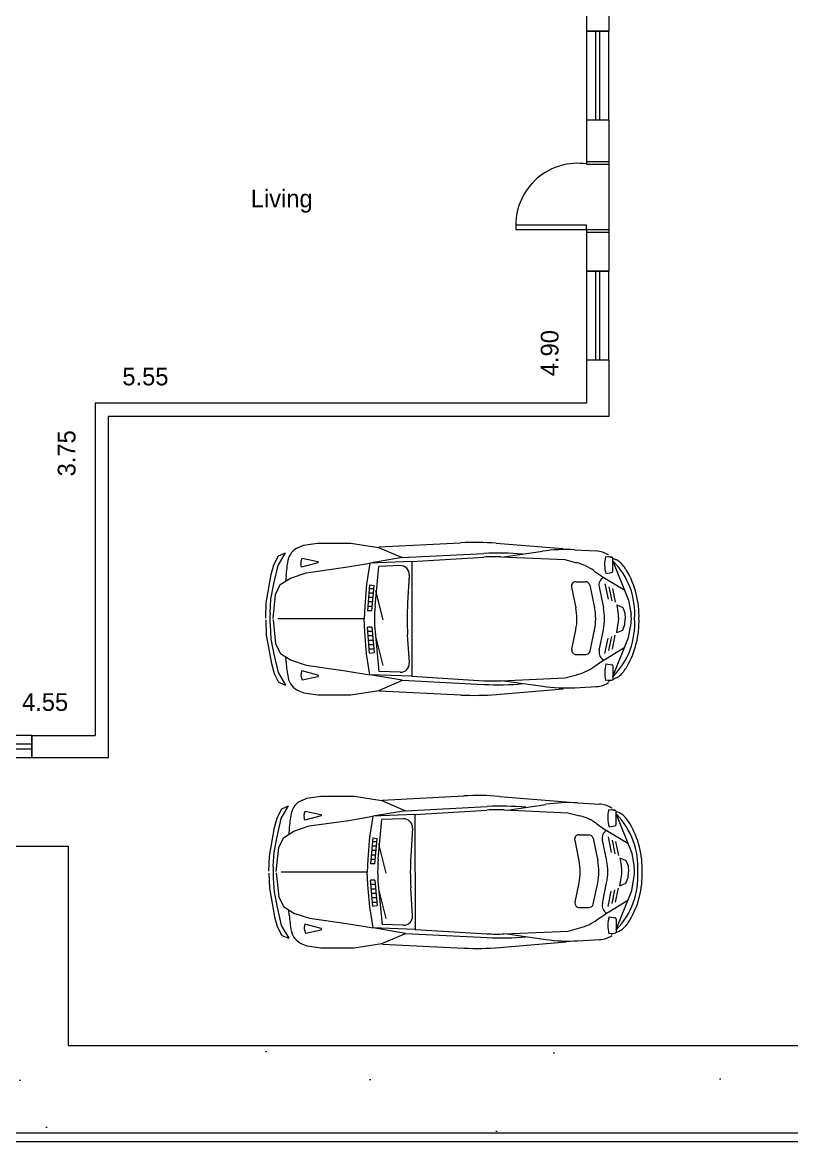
# Model space of a CAD drawing. Extents: x 0 to 46.6, y 0 to 34.7.
# Drawn here: x 21.77 to 30.46, y 0 to 12.63 of the extents above; entities that cross this region are included whole.
import ezdxf

# ---------------------------------------------------------------- set-up
doc = ezdxf.new("R2010")
doc.units = 0
doc.layers.get('0').update_dxf_attribs({"linetype": 'CONTINUOUS'})
doc.layers.get('DEFPOINTS').update_dxf_attribs({"linetype": 'CONTINUOUS'})
for name, color, linetype in [('BLOCO', 5, 'CONTINUOUS'), ('BLOCOS', 5, 'CONTINUOUS'), ('CINZA', 8, 'CONTINUOUS'), ('HACHURA', 1, 'CONTINUOUS'), ('JARDIM', 3, 'CONTINUOUS'), ('PAREDE', 7, 'CONTINUOUS')]:
    doc.layers.add(name, color=color, linetype=linetype)
doc.styles.add('PADRÃO', font='', dxfattribs={"height": 0.2})
doc.styles.get('PADRÃO').set_extended_font_data('AvantGarde Bk BT')
doc.dimstyles.new('PADRÃOS', dxfattribs={"dimtxt": 0.15, "dimasz": 0.1, "dimexe": 1.25, "dimexo": 0.625, "dimgap": 0.1, "dimtad": 0, "dimjust": 1, "dimzin": 1, "dimdsep": 46, "dimtxsty": 'PADRÃO', "dimcen": 2.5, "dimse1": 1, "dimse2": 1, "dimsd1": 1, "dimsd2": 1, "dimclrt": 1, "dimadec": 0, "dimazin": 0, "dimtfac": 1, "dimtdec": 4, "dimtmove": 0, "dimatfit": 3, "dimfxl": 1, "dimtolj": 1, "dimtzin": 0, "dimarcsym": 0})

# ---------------------------------------------------------------- blocks, each defined once
blk = doc.blocks.new('J1')
at = {"layer": 'BLOCO'}
for p, q in [((0, 0.25), (0, 0)), ((1, 0.25), (0, 0.25)), ((1, 0.15), (0, 0.15)), ((1, 0), (1, 0.25)), ((0, 0.1), (1, 0.1)), ((0, 0), (1, 0))]:
    blk.add_line(p, q, dxfattribs=at)
blk = doc.blocks.new('P80E25')
at = {"layer": 'BLOCO', "ltscale": 0.015}
for p, q in [((0.03, 0.25), (0, 0.25)), ((0, 0.25), (0, 0)), ((0.03, 0.25), (0.03, 0)), ((0.8, 0.25), (0.77, 0.25)), ((0.77, 0.25), (0.77, 0)), ((0.8, 0.25), (0.8, 0)), ((0.8, 0), (0, 0))]:
    blk.add_line(p, q, dxfattribs=at)
at = {"layer": 'BLOCO'}
blk.add_lwpolyline([(0.03, 0.25), (0.08, 0.25), (0.08, 1.05), (0.03, 1.05)], close=True, dxfattribs=at)
at = {"layer": 'BLOCO', "ltscale": 0.015}
blk.add_arc((0.08, 0.352), 0.698, 351.5555, 90, dxfattribs=at)
blk = doc.blocks.new('*D47')
at = {"layer": 'DEFPOINTS', "color": 0, "linetype": 'ByBlock', "ltscale": 0.015}
for p in [(147.936, 125.785), (148.352, 125.785), (148.352, 120.885)]:
    blk.add_point(p, dxfattribs=at)
at = {"color": 1, "linetype": 'ByBlock', "ltscale": 0.015, "insert": (147.936, 121.451), "char_height": 0.2, "attachment_point": 5, "rotation": 90, "style": 'PADRÃO'}
blk.add_mtext('\\A1;4.90', dxfattribs=at)
blk = doc.blocks.new('*D48')
at = {"layer": 'DEFPOINTS', "color": 0, "linetype": 'ByBlock', "ltscale": 0.015}
for p in [(148.352, 121.186), (142.802, 120.885), (148.352, 120.885)]:
    blk.add_point(p, dxfattribs=at)
at = {"color": 1, "linetype": 'ByBlock', "ltscale": 0.015, "insert": (143.369, 121.186), "char_height": 0.2, "attachment_point": 5, "style": 'PADRÃO'}
blk.add_mtext('\\A1;5.55', dxfattribs=at)
blk = doc.blocks.new('*D49')
at = {"layer": 'DEFPOINTS', "color": 0, "linetype": 'ByBlock', "ltscale": 0.015}
for p in [(142.802, 120.885), (142.48, 117.135), (142.802, 117.135)]:
    blk.add_point(p, dxfattribs=at)
at = {"color": 1, "linetype": 'ByBlock', "ltscale": 0.015, "insert": (142.48, 120.32), "char_height": 0.2, "attachment_point": 5, "rotation": 90, "style": 'PADRÃO'}
blk.add_mtext('\\A1;3.75', dxfattribs=at)
blk = doc.blocks.new('*D51')
at = {"layer": 'DEFPOINTS', "color": 0, "linetype": 'ByBlock', "ltscale": 0.015}
for p in [(138.252, 117.511), (138.252, 117.135), (142.802, 117.135)]:
    blk.add_point(p, dxfattribs=at)
at = {"color": 1, "linetype": 'ByBlock', "ltscale": 0.015, "insert": (142.236, 117.511), "char_height": 0.2, "attachment_point": 5, "style": 'PADRÃO'}
blk.add_mtext('\\A1;4.55', dxfattribs=at)
blk = doc.blocks.new('C-01')
for p, q in [((-1.773, 0.867), (-1.616, 0.889)), ((-1.616, 0.889), (-1.24, 0.889)), ((-1.24, 0.889), (-0.927, 0.84)), ((-0.922, 0.847), (0, 0.894)), ((0.402, 0.888), (1.156, 0.828)), ((-2.062, 0.637), (-1.978, 0.781)), ((-2.057, 0.747), (-1.978, 0.781)), ((-1.831, 0.842), (-1.773, 0.867)), ((-0.927, 0.84), (-0.659, 0.727)), ((-0.659, 0.727), (0.263, 0.774)), ((0.488, 0.734), (0.925, 0.798)), ((1.287, 0.815), (1.531, 0.802)), ((-2.138, 0.536), (-2.109, 0.646)), ((-2.109, 0.646), (-2.057, 0.747)), ((-2.109, 0.43), (-2.062, 0.637)), ((-1.796, 0.62), (-1.804, 0.658)), ((-1.802, 0.687), (-1.79, 0.721)), ((-1.612, 0.669), (-1.796, 0.62)), ((-1.79, 0.721), (-1.613, 0.684)), ((-0.659, 0.727), (-1.026, 0.665)), ((-0.552, 0.682), (-1.026, 0.665)), ((-0.684, 0.636), (-0.924, 0.627)), ((-0.552, 0.682), (0.261, 0.733)), ((-0.552, 0.682), (-0.551, -0.613)), ((0.455, 0.735), (1.176, 0.704)), ((1.176, 0.704), (1.31, 0.669)), ((1.708, 0.731), (1.637, 0.736)), ((1.667, 0.743), (1.699, 0.729)), ((1.72, 0.57), (1.72, 0.718)), ((1.72, 0.688), (1.898, 0.248)), ((1.724, 0.718), (1.754, 0.706)), ((-2.196, 0.215), (-2.138, 0.536)), ((-1.972, 0.52), (-1.976, 0.461)), ((-0.966, 0.178), (-0.924, 0.627)), ((-0.58, 0.53), (-0.599, 0.212)), ((1.503, 0.579), (1.594, 0.516)), ((1.59, 0.519), (1.853, 0.359)), ((1.641, 0.546), (1.709, 0.557)), ((-2.143, 0.259), (-2.109, 0.43)), ((-1.029, 0.419), (-1.052, 0.126)), ((-1.029, 0.419), (-0.977, 0.411)), ((-1.004, 0.126), (-0.977, 0.411)), ((1.253, 0.394), (1.301, 0.16)), ((1.301, 0.455), (1.411, 0.455)), ((1.46, 0.415), (1.513, 0.16)), ((1.564, 0.395), (1.613, 0.16)), ((1.63, 0.43), (1.666, 0.256)), ((1.674, 0.395), (1.707, 0.239)), ((-2.152, 0.1), (-2.143, 0.259)), ((-0.99, 0.276), (-1.04, 0.276)), ((-0.985, 0.326), (-1.037, 0.326)), ((-0.98, 0.376), (-1.033, 0.376)), ((-0.962, 0.353), (-0.88, 0.023)), ((1.714, 0.379), (1.747, 0.222)), ((-2.201, 0.043), (-2.196, 0.215)), ((-0.999, 0.176), (-1.048, 0.176)), ((-0.995, 0.226), (-1.044, 0.226)), ((1.764, 0.193), (1.781, 0.086)), ((1.764, 0.193), (1.831, 0.165)), ((1.831, 0.165), (1.855, 0.103)), ((1.898, 0.248), (1.925, 0.086)), ((-1.091, 0.034), (-2.064, 0.034)), ((-1.004, 0.126), (-1.052, 0.126)), ((1.855, 0.103), (1.859, 0.037)), ((1.855, -0.029), (1.859, 0.037)), ((-2.152, -0.034), (-2.143, -0.193)), ((-1.029, -0.351), (-1.052, -0.058)), ((-1.004, -0.058), (-1.052, -0.058)), ((-0.999, -0.108), (-1.048, -0.108)), ((-1.004, -0.058), (-0.977, -0.343)), ((-0.966, -0.11), (-0.923, -0.559)), ((1.256, -0.307), (1.302, -0.087)), ((1.463, -0.328), (1.513, -0.087)), ((1.565, -0.322), (1.613, -0.087)), ((1.764, -0.12), (1.781, -0.013)), ((1.764, -0.12), (1.831, -0.091)), ((1.831, -0.091), (1.855, -0.029)), ((1.898, -0.174), (1.925, -0.013)), ((-2.143, -0.193), (-2.108, -0.364)), ((-0.995, -0.158), (-1.044, -0.158)), ((-0.99, -0.208), (-1.04, -0.208)), ((-0.962, -0.16), (-0.88, -0.49)), ((-0.579, -0.461), (-0.598, -0.143)), ((1.63, -0.356), (1.666, -0.183)), ((1.674, -0.322), (1.707, -0.165)), ((1.714, -0.305), (1.747, -0.148)), ((1.721, -0.615), (1.898, -0.174)), ((-2.108, -0.364), (-2.061, -0.571)), ((-0.985, -0.258), (-1.037, -0.258)), ((-0.98, -0.308), (-1.033, -0.308)), ((-1.029, -0.351), (-0.977, -0.343)), ((1.305, -0.367), (1.414, -0.367)), ((1.591, -0.446), (1.854, -0.285)), ((-1.971, -0.453), (-1.975, -0.394)), ((1.504, -0.506), (1.595, -0.442)), ((1.642, -0.472), (1.71, -0.484)), ((1.721, -0.496), (1.721, -0.645)), ((-2.061, -0.571), (-1.976, -0.714)), ((-1.795, -0.553), (-1.803, -0.591)), ((-1.801, -0.62), (-1.789, -0.654)), ((-1.611, -0.602), (-1.795, -0.553)), ((-1.789, -0.654), (-1.611, -0.617)), ((-0.552, -0.613), (-1.026, -0.596)), ((-0.659, -0.658), (-1.025, -0.596)), ((-0.683, -0.567), (-0.924, -0.558)), ((-0.551, -0.613), (0.263, -0.663)), ((1.177, -0.632), (1.311, -0.596)), ((-0.925, -0.772), (-0.657, -0.658)), ((-0.659, -0.658), (0.263, -0.705)), ((0.403, -0.818), (1.157, -0.755)), ((0.457, -0.664), (1.177, -0.632)), ((0.49, -0.663), (0.927, -0.726)), ((1.289, -0.742), (1.533, -0.729)), ((1.709, -0.658), (1.638, -0.662)), ((1.668, -0.669), (1.7, -0.656)), ((1.726, -0.645), (1.755, -0.632)), ((-1.829, -0.776), (-1.771, -0.8)), ((-1.771, -0.8), (-1.614, -0.821)), ((-1.614, -0.821), (-1.238, -0.821)), ((-1.238, -0.821), (-0.925, -0.772)), ((-0.92, -0.779), (0.002, -0.824))]:
    blk.add_line(p, q)
for points in [[(-2.118, 0.039), (-2.09, 0.311), (-2.037, 0.422), (-1.921, 0.496), (-1.745, 0.554), (-1.3, 0.617), (-1.026, 0.665), (-1.064, 0.428), (-1.083, 0.18), (-1.091, 0.034)], [(-2.201, 0.023), (-2.195, -0.149), (-2.137, -0.47), (-2.107, -0.58), (-2.055, -0.681), (-1.976, -0.714)], [(-2.118, 0.027), (-2.089, -0.245), (-2.036, -0.356), (-1.92, -0.429), (-1.744, -0.487), (-1.299, -0.55), (-1.025, -0.596), (-1.063, -0.36), (-1.083, -0.112), (-1.091, 0.034)]]:
    blk.add_lwpolyline(points)
for centre, radius, start, end in [((0.157, -2.15), 3.048, 85.3952, 92.9452), ((-1.753, 0.658), 0.2, 112.7478, 169.4663), ((0.42, -2.27), 3.048, 84.6964, 92.9452), ((1.192, -1.011), 1.829, 86.9998, 98.3676), ((1.517, 0.518), 0.284, 57.3299, 87.1824), ((-0.452, 0.416), 1.524, 169.4663, 176.0811), ((-1.755, 0.669), 0.0508, 159.9787, 192.5384), ((-1.614, 0.676), 0.00762, 284.96, 78.1125), ((-0.68, 0.536), 0.1, 356.7256, 92.0722), ((0.377, -1.092), 1.829, 87.5491, 93.6237), ((1.154, 0.08), 0.61, 55.07, 75.2551), ((1.99, 0.648), 0.364, 166.0961, 196.3535), ((1.707, 0.718), 0.0127, 0, 86.3304), ((1.12, 0.093), 0.847, 356.2451, 44.5195), ((1.695, 0.565), 0.152, 46.3836, 67.2014), ((1.5, 0.36), 0.436, 30.4577, 46.3836), ((1.707, 0.57), 0.0127, 279.6077, 360), ((1.003, 0.068), 1.012, 358.0694, 30.4577), ((1.301, 0.405), 0.05, 90, 191.7694), ((1.411, 0.405), 0.05, 11.7694, 90), ((1.662, 0.416), 0.1, 118.178, 191.7694), ((0.551, 0.036), 1.524, 174.6214, 185.4916), ((2.444, 0.037), 3.048, 176.7256, 183.3874), ((0.704, 0.036), 0.61, 348.3436, 11.7694), ((0.916, 0.036), 0.61, 348.3436, 11.7694), ((1.016, 0.036), 0.61, 348.3436, 11.7694), ((-0.935, 0.034), 1.219, 176.8942, 183.2188), ((1.12, -0.02), 0.847, 315.5935, 3.8679), ((1.481, 0.037), 0.305, 350.7246, 9.3883), ((1.003, 0.004), 1.012, 329.6553, 2.0435), ((1.624, 0.037), 0.305, 350.7246, 9.3883), ((1.305, -0.317), 0.05, 168.3436, 270), ((1.414, -0.317), 0.05, 270, 348.3436), ((1.663, -0.342), 0.1, 168.3436, 242.009), ((-0.451, -0.346), 1.524, 184.0319, 190.6466), ((-0.679, -0.467), 0.1, 267.9278, 3.3874), ((1.991, -0.574), 0.364, 163.7595, 194.0169), ((1.708, -0.496), 0.0127, 0.113, 80.5053), ((-1.752, -0.591), 0.2, 190.6466, 247.3652), ((-1.753, -0.602), 0.0508, 167.5746, 200.1342), ((-1.613, -0.609), 0.00762, 282.0005, 75.153), ((1.154, -0.007), 0.61, 284.8579, 305.0429), ((1.696, -0.492), 0.152, 292.9116, 313.7293), ((1.5, -0.287), 0.436, 313.7293, 329.6553), ((0.375, 1.163), 1.829, 266.4893, 272.5638), ((0.42, 2.339), 3.048, 267.0548, 275.3036), ((1.189, 1.084), 1.829, 261.7454, 273.1132), ((1.518, -0.445), 0.284, 272.9306, 302.783), ((1.709, -0.645), 0.0127, 273.7825, 0.113), ((0.153, 2.22), 3.048, 267.1678, 274.7177)]:
    blk.add_arc(centre, radius, start, end)

msp = doc.modelspace()

# ---------------------------------------------------------------- hatches: boundary and pattern name
at = {"layer": 'JARDIM', "ltscale": 0.015}
h = msp.add_hatch(dxfattribs=at)
h.set_pattern_fill('AR-SAND', color=256, scale=0.05, style=0)
h.set_pattern_definition([(37.5, (-120.2082, -112.5505), (-0.080002, 2.447066), [0, -1.9304, 0, -2.159, 0, -2.06375]), (7.5, (-120.2082, -112.5505), (2.247616, 3.584126), [0, -1.0414, 0, -1.7399, 0, -0.66675]), (327.5, (-121.7703, -112.5505), (3.954962, 0.007186), [0, -0.635, 0, -2.286, 0, -2.9845]), (317.5, (-121.7703, -112.5505), (3.81778, 1.114647), [0, -0.3175, 0, -1.4986, 0, -1.7145])])
h.paths.add_polyline_path([(38.1, 0.1), (38.1, 1.085), (22.289, 1.085), (22.289, 3.335), (13.794, 3.335), (13.794, 16.069), (10.953, 16.069), (10.953, 12.568), (9.351, 12.568, -0.957039), (2.427, 10.196), (1.269, 10.196), (1.269, 18.711), (6.994, 18.711), (10.953, 18.711), (10.953, 17.069), (13.794, 17.069), (13.794, 18.235), (29.394, 18.235), (29.394, 13.387), (38.1, 13.387), (38.1, 20.1), (0.1, 20.1), (0.1, 0.1)])
h.paths.add_polyline_path([(3.458, 2.305), (3.429, 2.263, 0.00023), (3.429, 2.262, 0.277622)], flags=16)
h.paths.add_polyline_path([(3.175, 2.686), (3.163, 2.684, 0.08723), (3.176, 2.683, -0.001072)], flags=16)
h.paths.add_polyline_path([(3.795, 2.769), (3.792, 2.8), (3.789, 2.797)], flags=0)
h.paths.add_polyline_path([(4.295, 2.395, 0.003027), (4.295, 2.395), (4.276, 2.41, 0.807593), (4.212, 2.324), (4.215, 2.321, -0.015246), (4.212, 2.324), (3.8, 2.764), (3.77, 2.744), (3.787, 2.759), (3.781, 2.766), (3.17, 2.773, -0.205592), (3.367, 3.225, 0.020722), (3.368, 3.223), (3.389, 3.199, 1.013557), (3.411, 3.263, -0.112661), (3.663, 3.38, 1.209451), (3.735, 3.391, -0.247078), (4.273, 3.171, 1.028456), (4.275, 3.086), (4.312, 3.111, 0.038636), (4.314, 3.117, -0.318335)], flags=16)
h.paths.add_polyline_path([(0.835, 1.287), (0.778, 1.202, 0.00023), (0.779, 1.201, 0.277622)], flags=16)
h.paths.add_polyline_path([(0.259, 2.224), (1.439, 2.21), (1.46, 2.232), (0.697, 3.075, -0.249412), (0.655, 3.122), (0.652, 3.126, 0.205008)], flags=16)
h.paths.add_polyline_path([(2.51, 1.467, 0.003027), (2.509, 1.468), (2.471, 1.496, 0.807593), (2.344, 1.324), (2.349, 1.319, -0.015246), (2.344, 1.324), (1.519, 2.205), (1.459, 2.165), (1.494, 2.195), (1.484, 2.208), (0.3, 2.053, -0.103484), (0.271, 2.044, -0.001072), (0.27, 2.049), (1.484, 2.208), (0.752, 3.21, -0.109808), (1.245, 3.437, -0.010377), (1.245, 3.44), (1.254, 3.399, 0.614169), (1.386, 3.403), (1.378, 3.479, -0.075428), (1.389, 3.46, -0.247078), (2.466, 3.019, 1.028456), (2.469, 2.849), (2.543, 2.899, 0.038636), (2.548, 2.911, -0.318335)], flags=16)
h.paths.add_polyline_path([(1.082, 3.947), (1.054, 3.905, 0.00023), (1.054, 3.904, 0.277622)], flags=16)
h.paths.add_polyline_path([(0.8, 4.328), (0.787, 4.327, 0.08723), (0.801, 4.326, -0.001072)], flags=16)
h.paths.add_polyline_path([(1.42, 4.412), (1.416, 4.443), (1.414, 4.44)], flags=0)
h.paths.add_polyline_path([(1.92, 4.037, 0.003027), (1.92, 4.038), (1.901, 4.052, 0.807593), (1.837, 3.966), (1.839, 3.963, -0.015246), (1.837, 3.966), (1.424, 4.406), (1.394, 4.386), (1.412, 4.401), (1.405, 4.409), (0.795, 4.416, -0.205592), (0.992, 4.868, 0.020722), (0.993, 4.865), (1.014, 4.842, 1.013557), (1.036, 4.905, -0.112661), (1.288, 5.022, 1.209451), (1.359, 5.034, -0.247078), (1.898, 4.813, 1.028456), (1.899, 4.728), (1.937, 4.753, 0.038636), (1.939, 4.759, -0.318335)], flags=16)
h.paths.add_polyline_path([(20.865, 2.465), (20.862, 2.496), (20.859, 2.493)], flags=0)
h.paths.add_polyline_path([(20.528, 2.001), (20.5, 1.958, 0.00023), (20.5, 1.958, 0.277622)], flags=16)
h.paths.add_polyline_path([(20.24, 2.469), (20.851, 2.462), (20.46, 2.895, -0.249412), (20.438, 2.918), (20.437, 2.92, 0.205008)], flags=16)
h.paths.add_polyline_path([(20.853, 2.461), (20.487, 2.963, -0.109808), (20.733, 3.076, 1.209451), (20.805, 3.087, -0.247078), (21.344, 2.867, 1.028456), (21.345, 2.782), (21.382, 2.807, 0.038636), (21.385, 2.813, -0.318335), (21.366, 2.091, 0.003027), (21.365, 2.091), (21.346, 2.105, 0.807593), (21.283, 2.02), (21.285, 2.017, -0.015246), (21.283, 2.02), (20.87, 2.46), (20.84, 2.44), (20.858, 2.455), (20.853, 2.461), (20.261, 2.384, -0.192451), (20.233, 2.38)], flags=16)
h.paths.add_polyline_path([(0.601, 18.801), (0.573, 18.758, 0.00023), (0.573, 18.758, 0.277622)], flags=16)
h.paths.add_polyline_path([(0.319, 19.182), (0.306, 19.18, 0.08723), (0.319, 19.179, -0.001072)], flags=16)
h.paths.add_polyline_path([(0.938, 19.265), (0.935, 19.296), (0.932, 19.293)], flags=0)
h.paths.add_polyline_path([(1.358, 18.817, -0.015246), (1.356, 18.819), (0.943, 19.26), (0.913, 19.24), (0.931, 19.255), (0.924, 19.262), (0.313, 19.269, -0.205592), (0.511, 19.721, 0.020722), (0.512, 19.718), (0.533, 19.695, 1.013557), (0.554, 19.758, -0.112661), (0.806, 19.876, 1.209451), (0.878, 19.887, -0.247078), (1.417, 19.667, 1.028456), (1.418, 19.581), (1.455, 19.607, 0.038636), (1.458, 19.613, -0.318335), (1.439, 18.89, 0.003027), (1.438, 18.891), (1.42, 18.905, 0.807593), (1.356, 18.819)], flags=16)
h.paths.add_polyline_path([(32.609, 18.987), (32.596, 18.985, 0.08723), (32.609, 18.984, -0.001072)], flags=16)
h.paths.add_polyline_path([(33.228, 19.07), (33.225, 19.101), (33.222, 19.098)], flags=0)
h.paths.add_polyline_path([(32.891, 18.606), (32.863, 18.563, 0.00023), (32.863, 18.563, 0.277622)], flags=16)
h.paths.add_polyline_path([(32.801, 19.526, 0.020722), (32.801, 19.523), (32.822, 19.5, 1.013557), (32.844, 19.563, -0.112661), (33.096, 19.681, 1.209451), (33.168, 19.692, -0.247078), (33.707, 19.472, 1.028456), (33.708, 19.386), (33.745, 19.412, 0.038636), (33.748, 19.418, -0.318335), (33.729, 18.695, 0.003027), (33.728, 18.696), (33.709, 18.71, 0.807593), (33.646, 18.624), (33.648, 18.622, -0.015246), (33.646, 18.624), (33.233, 19.065), (33.203, 19.045), (33.221, 19.06), (33.214, 19.067), (32.603, 19.074, -0.205592)], flags=16)
h.paths.add_polyline_path([(33.834, 17.977), (35.014, 17.963), (35.035, 17.985), (34.272, 18.829, -0.249412), (34.23, 18.875), (34.227, 18.879, 0.205008)], flags=16)
h.paths.add_polyline_path([(34.41, 17.04), (34.352, 16.955, 0.00023), (34.353, 16.954, 0.277622)], flags=16)
h.paths.add_polyline_path([(33.845, 17.802), (35.059, 17.961), (34.327, 18.964, -0.109808), (34.82, 19.191, -0.010377), (34.82, 19.194), (34.829, 19.152, 0.614169), (34.961, 19.157), (34.953, 19.232, -0.075428), (34.963, 19.213, -0.247078), (36.041, 18.772, 1.028456), (36.044, 18.602), (36.118, 18.652, 0.038636), (36.122, 18.664, -0.318335), (36.085, 17.22, 0.003027), (36.084, 17.221), (36.046, 17.249, 0.807593), (35.919, 17.077), (35.924, 17.072, -0.015246), (35.919, 17.077), (35.094, 17.958), (35.034, 17.918), (35.069, 17.949), (35.059, 17.961), (33.875, 17.806, -0.103484), (33.846, 17.797, -0.001072)], flags=16)
h.paths.add_polyline_path([(36.202, 16.432), (36.189, 16.43, 0.08723), (36.202, 16.429, -0.001072)], flags=16)
h.paths.add_polyline_path([(36.821, 16.515), (36.818, 16.546), (36.815, 16.543)], flags=0)
h.paths.add_polyline_path([(36.484, 16.051), (36.456, 16.009, 0.00023), (36.456, 16.008, 0.277622)], flags=16)
h.paths.add_polyline_path([(36.394, 16.971, 0.020722), (36.395, 16.969), (36.416, 16.945, 1.013557), (36.438, 17.008, -0.112661), (36.689, 17.126, 1.209451), (36.761, 17.137, -0.247078), (37.3, 16.917, 1.028456), (37.301, 16.832), (37.339, 16.857, 0.038636), (37.341, 16.863, -0.318335), (37.322, 16.141, 0.003027), (37.321, 16.141), (37.303, 16.156, 0.807593), (37.239, 16.07), (37.241, 16.067, -0.015246), (37.239, 16.07), (36.826, 16.51), (36.796, 16.49), (36.814, 16.505), (36.807, 16.512), (36.197, 16.519, -0.205592)], flags=16)

# ---------------------------------------------------------------- linework, layer by layer
at = {"layer": 'CINZA', "ltscale": 0.015}
for p, q in [((13.794, 3.335), (22.289, 3.335)), ((22.289, 3.335), (22.289, 1.085)), ((22.289, 1.085), (38.1, 1.085))]:
    msp.add_line(p, q, dxfattribs=at)
at = {"layer": 'PAREDE', "ltscale": 0.015}
for p, q in [((28.394, 13.385), (28.394, 12.534)), ((28.144, 13.235), (28.144, 12.534)), ((28.144, 12.534), (28.394, 12.534)), ((28.144, 11.534), (28.394, 11.534)), ((28.144, 11.534), (28.144, 11.066)), ((28.394, 11.534), (28.394, 11.066)), ((28.144, 11.066), (28.394, 11.066)), ((28.144, 10.266), (28.394, 10.266)), ((28.144, 10.266), (28.144, 9.825)), ((28.394, 10.266), (28.394, 9.825)), ((28.144, 9.825), (28.394, 9.825)), ((28.144, 8.825), (28.394, 8.825)), ((28.144, 8.825), (28.144, 8.335)), ((28.394, 8.825), (28.394, 8.185)), ((28.144, 8.335), (22.594, 8.335)), ((22.594, 8.335), (22.594, 4.585)), ((28.144, 8.335), (25.044, 8.335)), ((28.394, 8.185), (22.744, 8.185)), ((22.744, 4.335), (22.744, 8.185)), ((21.879, 4.585), (21.879, 4.335)), ((21.879, 4.585), (22.594, 4.585)), ((21.879, 4.335), (22.744, 4.335))]:
    msp.add_line(p, q, dxfattribs=at)
at = {"layer": 'PAREDE'}
for points in [[(0, 0), (38.2, 0), (38.2, 20.2), (0, 20.2)], [(0.1, 0.1), (38.1, 0.1), (38.1, 20.1), (0.1, 20.1)]]:
    msp.add_lwpolyline(points, close=True, dxfattribs=at)

# ---------------------------------------------------------------- block references
at = {"layer": 'BLOCO', "ltscale": 0.015}
for name, p, rotation in [('J1', (28.394, 11.534), 90), ('P80E25', (28.394, 10.266), 90), ('J1', (28.394, 8.825), 89.99999999999675)]:
    msp.add_blockref(name, p, dxfattribs=dict(at, rotation=rotation))
msp.add_blockref('J1', (20.879, 4.335), dxfattribs=at)
at = {"layer": 'BLOCOS', "ltscale": 0.015}
for p in [(26.721, 5.866), (26.757, 3.009)]:
    msp.add_blockref('C-01', p, dxfattribs=at)

# ---------------------------------------------------------------- texts
at = {"layer": 'HACHURA', "ltscale": 0.015, "style": 'PADRÃO'}
msp.add_text('Living', height=0.2, dxfattribs=at).set_placement((24.351, 10.546))

# ---------------------------------------------------------------- dimensions: what is measured, and where the dimension line sits
at = {"layer": 'HACHURA', "ltscale": 0.015}
for base, p1, p2, picture, middle in [((27.728, 13.235), (28.144, 8.335), (28.144, 13.235), '*D47', (27.728, 8.901)), ((22.272, 4.585), (22.594, 8.335), (22.594, 4.585), '*D49', (22.272, 7.77))]:
    dim = msp.add_linear_dim(base=base, p1=p1, p2=p2, angle=90, dimstyle='PADRÃOS', dxfattribs=at)
    dim.commit()
    dim.dimension.update_dxf_attribs({"geometry": picture, "text_midpoint": middle, "insert": (-120.208, -112.55)})
for base, p1, p2, picture, middle in [((28.144, 8.635), (22.594, 8.335), (28.144, 8.335), '*D48', (23.16, 8.635)), ((18.044, 4.96), (22.594, 4.585), (18.044, 4.585), '*D51', (22.028, 4.96))]:
    dim = msp.add_linear_dim(base=base, p1=p1, p2=p2, dimstyle='PADRÃOS', dxfattribs=at)
    dim.commit()
    dim.dimension.update_dxf_attribs({"geometry": picture, "text_midpoint": middle, "insert": (-120.208, -112.55)})

doc.saveas('drawing.dxf')
